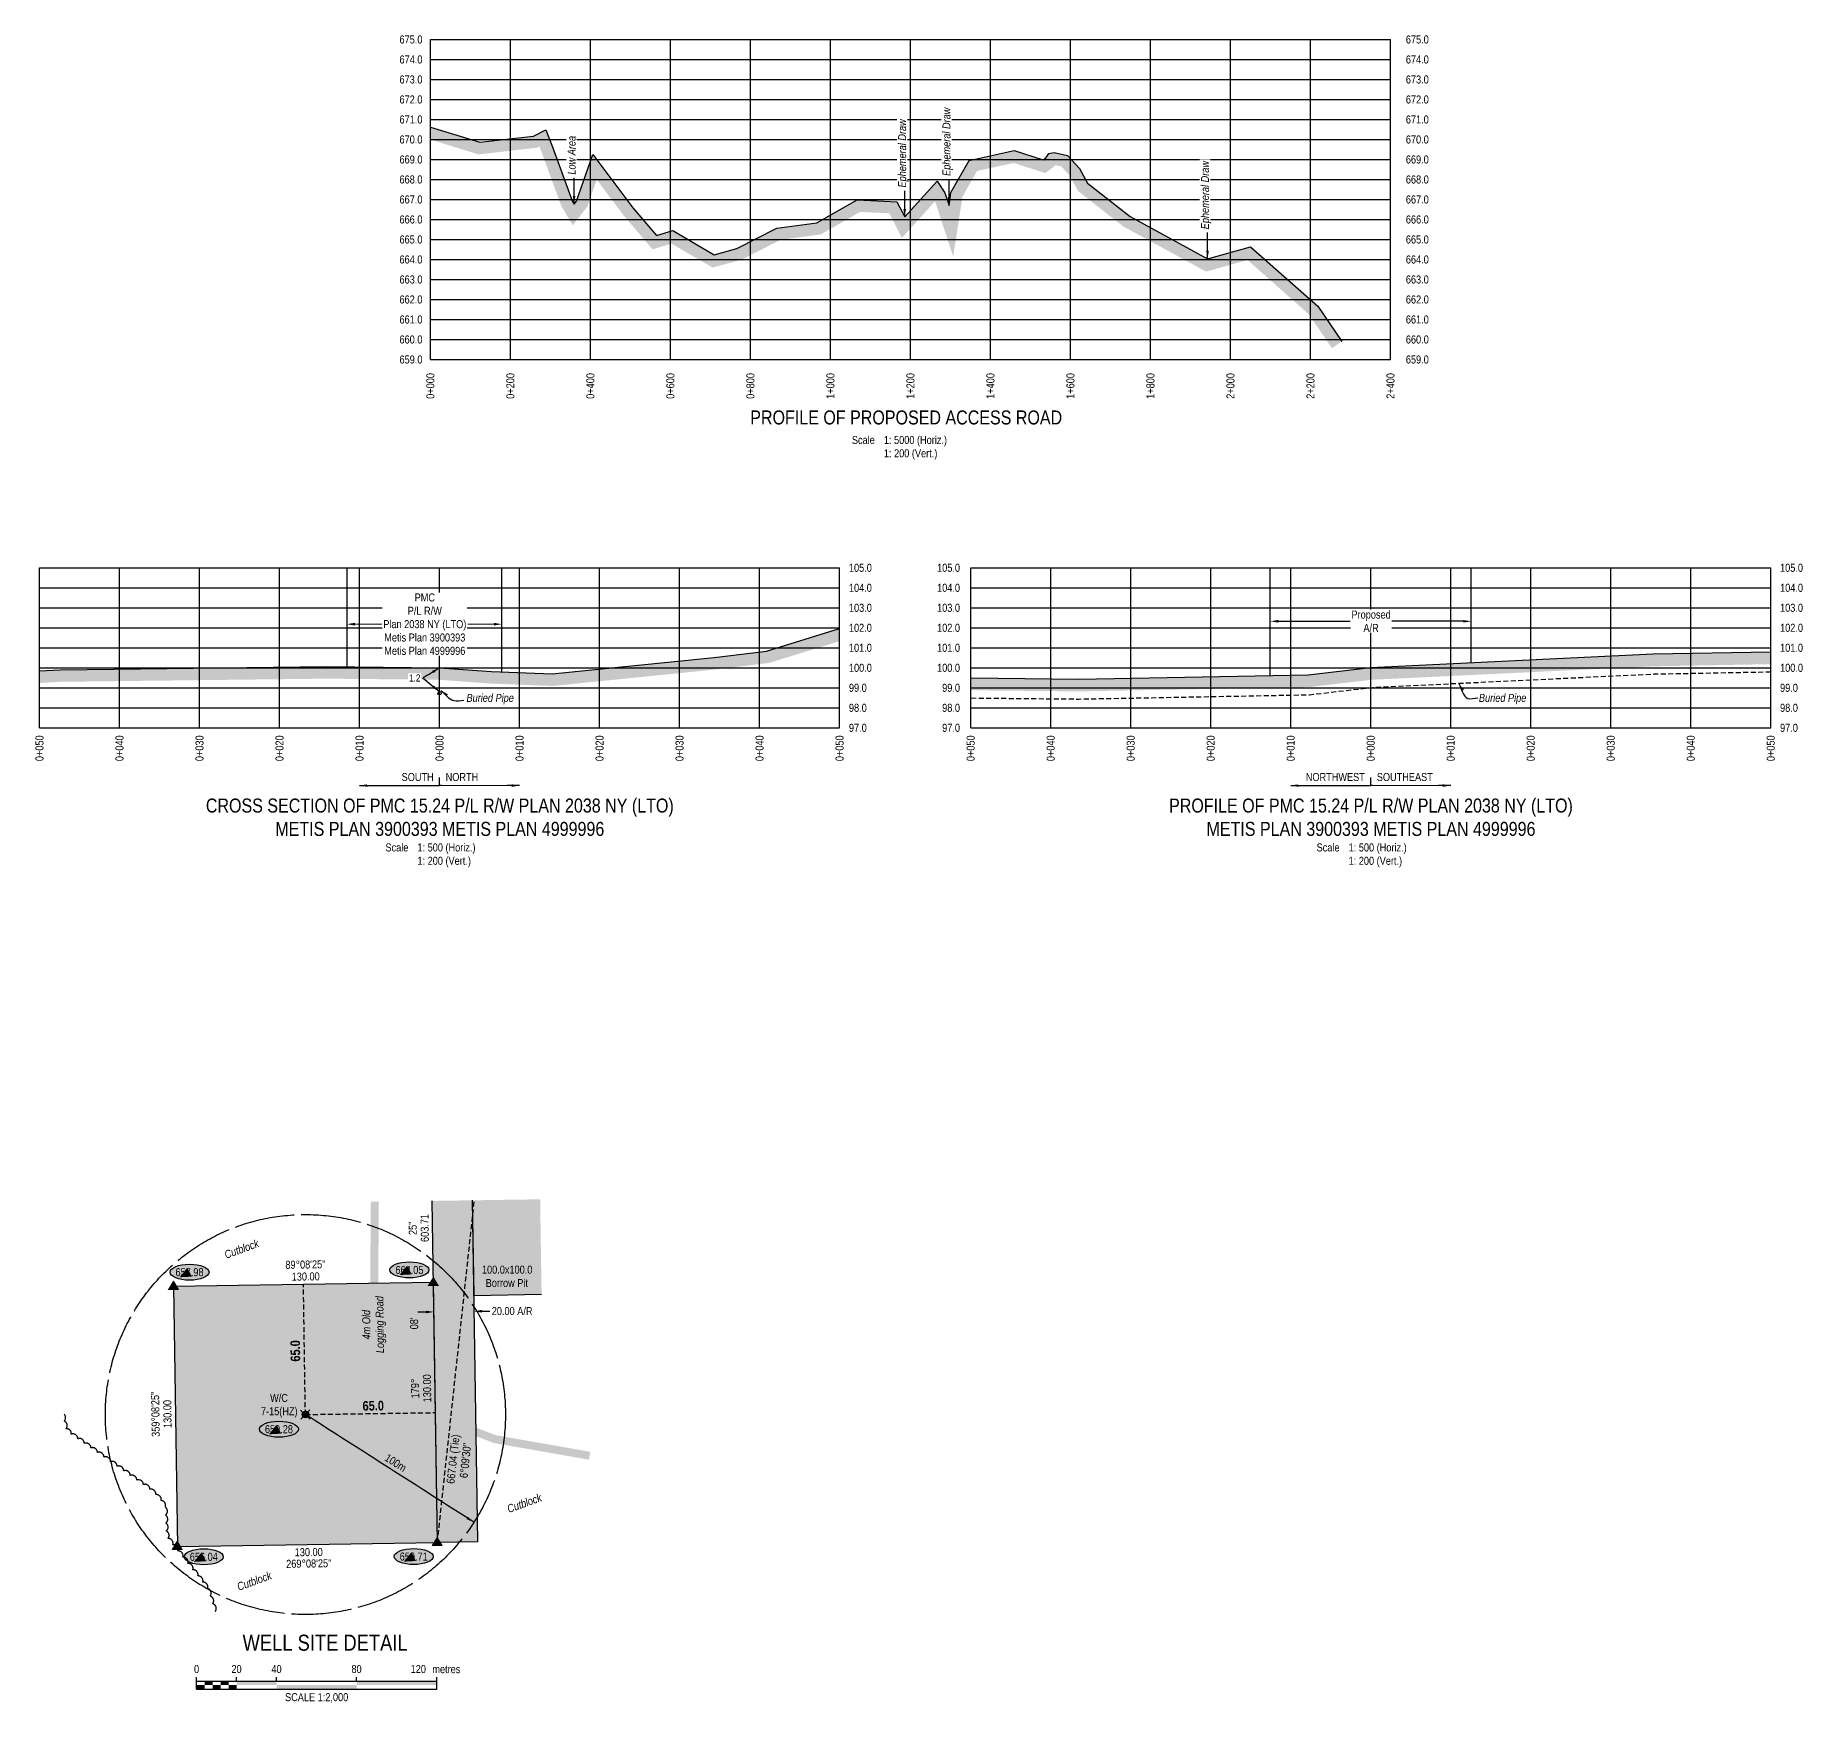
# Model space of a CAD drawing. Extents: x 577208 to 581485, y 6188773 to 6192305.
# Drawn here: x 579277 to 581485, y 6189677 to 6191760 of the extents above; entities that cross this region are included whole.
import ezdxf
from ezdxf.enums import TextEntityAlignment as Align

# ---------------------------------------------------------------- set-up
doc = ezdxf.new("R2010")
doc.units = 0
doc.header["$LTSCALE"] = 5
doc.header["$PDSIZE"] = 5
for name, pattern in [('0', [1, 1, 0]), ('foc-BUFFER', [16.75, 15, -1.75]), ('foc-TIELINE', [1.875, 1.25, -0.625]), ('foc-TOPO', [1, 0.2, -0.8]), ('UG_PIPE', [1.875, 1.25, -0.625])]:
    doc.linetypes.add(name, pattern=pattern)
doc.layers.get('Defpoints').update_dxf_attribs({"color": 9})
for name, color, linetype in [('AS-PIPE-AG', 44, 'Continuous'), ('AS-PIPE-UG', 44, 'UG_PIPE'), ('AS-PIPE-UG-T', 44, 'Continuous'), ('AS-ROADS', 254, 'Continuous'), ('AUX-BUFFER', 7, 'foc-BUFFER'), ('CG-NOTES', 7, 'Continuous'), ('DETAIL-T', 7, 'Continuous'), ('F-RW', 190, 'Continuous'), ('L-BD', 7, 'Continuous'), ('L-BD1', 253, 'Continuous'), ('L-DETAIL-T', 3, 'Continuous'), ('L-MON', 1, 'Continuous'), ('L-TIE', 7, 'foc-TIELINE'), ('P-CROSSINGS-GRID', 8, 'Continuous'), ('P-CROSSINGS-GROUND', 48, 'foc-TOPO'), ('P-CROSSINGS-LINE', 3, 'Continuous'), ('P-ELEVATION', 7, 'Continuous'), ('P-PROPOSED', 10, 'Continuous'), ('P-PROPOSED-H', 21, 'Continuous'), ('P-TEMP-H', 41, 'Continuous'), ('P-TEMP_BORROW PIT', 46, 'Continuous'), ('P-TXT', 4, 'Continuous'), ('S-T7', 7, 'Continuous'), ('T-BUSH', 110, '0'), ('T-TIE', 201, 'foc-TIELINE'), ('T-WATER-T', 170, 'Continuous')]:
    doc.layers.add(name, color=color, linetype=linetype)
doc.layers.add('F-RW-T', color=190, linetype='Continuous', lineweight=9)
doc.layers.add('T-TEXT', color=48, linetype='Continuous', lineweight=18)
doc.styles.add('140', font='ARIALN.TTF', dxfattribs={"height": 15})
doc.styles.add('80', font='ARIALN.TTF', dxfattribs={"height": 10})
doc.styles.add('80CG', font='ARIALN.TTF', dxfattribs={"height": 10})
doc.styles.add('80L', font='ARIALN.TTF', dxfattribs={"height": 10})
doc.styles.add('BOLD', font='ARIALNB.TTF')
doc.dimstyles.new('CG2011', dxfattribs={"dimscale": 5, "dimtxt": 9, "dimasz": 2, "dimexe": 0.2, "dimexo": 0.0625, "dimgap": 0.5, "dimtad": 0, "dimtih": 1, "dimtoh": 1, "dimzin": 0, "dimdsep": 46, "dimtxsty": '80CG', "dimcen": 0.1, "dimse1": 1, "dimse2": 1, "dimclrd": 256, "dimclrt": 256, "dimaunit": 1, "dimadec": 4, "dimazin": 0, "dimtfac": 0.06, "dimtofl": 0, "dimtmove": 0, "dimatfit": 1, "dimfxl": 0.2, "dimtolj": 1, "dimtzin": 0, "dimlwd": -1, "dimarcsym": 0})
doc.dimstyles.new('Compass 5 000', dxfattribs={"dimscale": 5, "dimtxt": 9, "dimasz": 2, "dimexe": 0.2, "dimexo": 0.0625, "dimgap": 0.5, "dimtad": 0, "dimtih": 1, "dimtoh": 1, "dimzin": 0, "dimdsep": 46, "dimtxsty": '80CG', "dimcen": 0.1, "dimse1": 1, "dimse2": 1, "dimclrd": 256, "dimclrt": 256, "dimaunit": 1, "dimadec": 4, "dimazin": 0, "dimtfac": 0.06, "dimtofl": 0, "dimtmove": 0, "dimatfit": 1, "dimfxl": 0.2, "dimtolj": 1, "dimtzin": 0, "dimlwd": -1, "dimarcsym": 0})
pattern_1 = [(45, (-1897.01, 2556.724), (2e-15, 22.441068697), [15.86823185, -15.86823185]), (45, (-1901.217, 2560.932), (2e-15, 22.441068697), [15.86823185, -15.86823185]), (45, (-1905.425, 2565.14), (2e-15, 22.441068697), [15.86823185, -15.86823185]), (135, (-1905.425, 2567.945), (-22.441068697, 2e-15), [15.86823185, -15.86823185]), (135, (-1901.217, 2572.153), (-22.441068697, 2e-15), [15.86823185, -15.86823185]), (135, (-1897.01, 2576.36), (-22.441068697, 2e-15), [15.86823185, -15.86823185])]

# ---------------------------------------------------------------- blocks, each defined once
blk = doc.blocks.new('TRIA')
blk.add_hatch(color=255).paths.add_polyline_path([(-0.04, 1.52), (-1.47, -0.87), (1.39, -0.87)])
blk = doc.blocks.new('TRIAA')
blk.add_blockref('TRIA', (0, 0))
blk = doc.blocks.new('TRIB')
at = {"color": 1}
blk.add_lwpolyline([(-1.12, -0.67), (-0.04, 1.13), (1.04, -0.67)], close=True, dxfattribs=at)
blk = doc.blocks.new('TRIBB')
blk.add_blockref('TRIB', (0, 0))
blk = doc.blocks.new('TRICC')
for name in ['TRIAA', 'TRIBB']:
    blk.add_blockref(name, (0, 0))
blk = doc.blocks.new('plspike')
blk.add_blockref('TRICC', (0, 0))
blk = doc.blocks.new('WC')
at = {"layer": 'L-MON'}
h = blk.add_hatch(color=255, dxfattribs=at)
h.dxf.hatch_style = 1
edge = h.paths.add_edge_path()
edge.add_arc((0, 0), 0.9, 0, 360)
at = {"layer": 'L-MON', "color": 240, "flags": 128}
for points in [[(-0.62, 0.5), (-1.23, 1.12)], [(0.52, 0.61), (1.13, 1.21)], [(-1.18, -1.18), (-0.56, -0.57)], [(1.16, -1.18), (0.56, -0.57)]]:
    blk.add_lwpolyline(points, dxfattribs=at)
at = {"layer": 'L-MON', "color": 240}
for radius in [0.8, 0.373]:
    blk.add_circle((0, 0), radius, dxfattribs=at)
blk = doc.blocks.new('*D429')
at = {"layer": 'Defpoints', "color": 0, "transparency": 16777216}
for p in [(579824.8, 6190166), (579775.6, 6190115.1), (579825.5, 6190115.9)]:
    blk.add_point(p, dxfattribs=at)
at = {"layer": 'P-TXT', "transparency": 16777216}
for p, q in [((579764.8, 6190165.1), (579754.8, 6190165)), ((579834.8, 6190166.2), (579844.8, 6190166.3))]:
    blk.add_line(p, q, dxfattribs=at)
for points in [[(579764.8, 6190166.8), (579764.8, 6190163.5), (579774.8, 6190165.3)], [(579834.8, 6190167.9), (579834.8, 6190164.5), (579824.8, 6190166)]]:
    blk.add_solid(points, dxfattribs=at)
at = {"layer": 'P-TXT', "transparency": 16777216, "insert": (579872.5, 6190166.3), "char_height": 10, "attachment_point": 5, "style": '80CG'}
blk.add_mtext('\\A1;20.00 A/R', dxfattribs=at)
blk = doc.blocks.new('we')
at = {"layer": 'P-ELEVATION'}
h = blk.add_hatch(color=111, dxfattribs=at)
h.dxf.hatch_style = 1
edge = h.paths.add_edge_path()
edge.add_ellipse((0, 0), major_axis=(-24.4, 0), ratio=0.410256, start_angle=0, end_angle=360)
at = {"layer": 'P-ELEVATION', "color": 7, "flags": 128}
blk.add_lwpolyline([(0, 0, 12.5, 0, 0), (-12.4, -6.4, 0, 0, 0)], format="xyseb", dxfattribs=at)
at = {"layer": 'P-ELEVATION', "color": 7}
blk.add_ellipse((0, 0), major_axis=(-24.4, 0), ratio=0.410256, dxfattribs=at)
at = {"layer": 'P-ELEVATION', "style": '80'}
blk.add_attdef('ELEVATION', text='', height=10, dxfattribs=at).set_placement((0, 0), align=Align.MIDDLE_CENTER)
blk = doc.blocks.new('*U524')
at = {"color": 0}
for p, q in [((-150, 0), (-150, 15)), ((-150, 10), (150.2, 10)), ((-150, 0), (150.2, 0)), ((-100, 10), (-100, 15)), ((-50, 10), (-50, 15)), ((50, 10), (50, 15)), ((150.2, 0), (150.2, 15))]:
    blk.add_line(p, q, dxfattribs=at)
for points in [[(-150, 5), (-140, 5), (-150, 0), (-140, 0)], [(-140, 10), (-130, 10), (-140, 5), (-130, 5)], [(-130, 5), (-120, 5), (-130, 0), (-120, 0)], [(-120, 10), (-110, 10), (-120, 5), (-110, 5)], [(-110, 5), (-100, 5), (-110, 0), (-100, 0)], [(-100, 10), (-50, 10), (-100, 5), (-50, 5)], [(-50, 5), (50, 5), (-50, 0), (50, 0)], [(50, 10), (150.2, 10), (50, 5), (150.2, 5)]]:
    blk.add_solid(points, dxfattribs=at)
at = {"color": 0, "style": '80'}
blk.add_text('metres', height=10, dxfattribs=at).set_placement((162.2, 20), align=Align.CENTER)
at = {"color": 0, "char_height": 10, "style": '80'}
for s, insert, attachment_point in [('0', (-150, 30.2), 2), ('20', (-100, 30.2), 2), ('40', (-50, 30.2), 2), ('80', (50, 30.2), 2), ('120', (136.7, 30.2), 3), ('SCALE 1:2,000', (0.1, -5), 2)]:
    blk.add_mtext(s, dxfattribs=dict(at, insert=insert, attachment_point=attachment_point))
blk = doc.blocks.new('*D447')
at = {"layer": 'Defpoints', "color": 0, "transparency": 16777216}
for p in [(579666.2, 6191032.4), (579859.7, 6191032.4), (579859.7, 6191024.5)]:
    blk.add_point(p, dxfattribs=at)
at = {"layer": 'F-RW-T', "transparency": 16777216}
for p, q in [((579676.2, 6191024.5), (579709.8, 6191024.5)), ((579849.7, 6191024.5), (579817, 6191024.5))]:
    blk.add_line(p, q, dxfattribs=at)
for points in [[(579676.2, 6191026.2), (579676.2, 6191022.8), (579666.2, 6191024.5)], [(579849.7, 6191026.2), (579849.7, 6191022.8), (579859.7, 6191024.5)]]:
    blk.add_solid(points, dxfattribs=at)
at = {"layer": 'F-RW-T', "transparency": 16777216, "insert": (579763.4, 6191024.5), "char_height": 10, "attachment_point": 5, "style": '80CG', "bg_fill": 3, "box_fill_scale": 1.1, "bg_fill_color": 256, "bg_fill_true_color": 13158600, "bg_fill_transparency": 0}
blk.add_mtext('\\A1;PMC\\PP/L R/W\\PPlan 2038 NY (LTO)\\PMetis Plan 3900393\\PMetis Plan 4999996', dxfattribs=at)
blk = doc.blocks.new('*D448')
at = {"transparency": 16777216}
for p, q in [((580829.7, 6191028.1), (580919.4, 6191028.1)), ((581060.7, 6191028.1), (580971.7, 6191028.1))]:
    blk.add_line(p, q, dxfattribs=at)
for points in [[(580829.7, 6191029.8), (580829.7, 6191026.5), (580819.7, 6191028.1)], [(581060.7, 6191029.8), (581060.7, 6191026.5), (581070.7, 6191028.1)]]:
    blk.add_solid(points, dxfattribs=at)
at = {"layer": 'Defpoints', "color": 0, "transparency": 16777216}
for p in [(580819.7, 6191034.2), (581070.7, 6191034.2), (581070.7, 6191028.1)]:
    blk.add_point(p, dxfattribs=at)
at = {"transparency": 16777216, "insert": (580945.6, 6191028.1), "char_height": 10, "attachment_point": 5, "style": '80CG', "bg_fill": 3, "box_fill_scale": 1.1, "bg_fill_color": 256, "bg_fill_true_color": 13158600, "bg_fill_transparency": 0}
blk.add_mtext('\\A1;Proposed\\PA/R', dxfattribs=at)

msp = doc.modelspace()

# ---------------------------------------------------------------- hatches: boundary and pattern name
at = {"layer": 'P-CROSSINGS-GROUND'}
h = msp.add_hatch(dxfattribs=at)
h.set_pattern_fill('EARTH', color=256, scale=2.498934, angle=45)
h.set_pattern_definition([(45, (-1897.01, 2556.724), (2e-15, 22.441068697), [15.86823185, -15.86823185]), (45, (-1901.217, 2560.932), (2e-15, 22.441068697), [15.86823185, -15.86823185]), (45, (-1905.425, 2565.14), (2e-15, 22.441068697), [15.86823185, -15.86823185]), (135, (-1905.425, 2567.945), (-22.441068697, 2e-15), [15.86823185, -15.86823185]), (135, (-1901.217, 2572.153), (-22.441068697, 2e-15), [15.86823185, -15.86823185]), (135, (-1897.01, 2576.36), (-22.441068697, 2e-15), [15.86823185, -15.86823185])])
h.paths.add_polyline_path([(580909.07, 6191377.784), (580896.679, 6191369.341), (580867.787, 6191411.746), (580791.259, 6191479.497), (580739.447, 6191465.03), (580636.203, 6191521.336), (580579.69, 6191565.515), (580569.079, 6191585.051), (580558.58, 6191596.391), (580551.181, 6191598.138), (580550.616, 6191597.31), (580538.74, 6191588.088), (580498.968, 6191600.683), (580453.341, 6191590.757), (580435.177, 6191558.743), (580423.523, 6191483.897), (580400.85, 6191552.84), (580359.397, 6191507.023), (580343.792, 6191537.827), (580307.041, 6191539.596), (580258.166, 6191511.526), (580207.804, 6191504.621), (580158.777, 6191479.766), (580122.984, 6191470.048), (580071.522, 6191499.94), (580047.944, 6191492.778), (580011.691, 6191535.43), (579978.189, 6191579.827), (579966.234, 6191545.889), (579948.202, 6191522.956), (579933.916, 6191547.005), (579909.385, 6191614.267), (579906.604, 6191621.327), (579903.42, 6191619.736), (579830.533, 6191611.431), (579770.42, 6191629.968), (579770.42, 6191645.659), (579831.953, 6191626.684), (579899.089, 6191634.334), (579914.553, 6191642.059), (579923.406, 6191619.584), (579947.522, 6191553.459), (579949.928, 6191549.409), (579952.915, 6191553.209), (579973.329, 6191611.159), (580023.397, 6191544.809), (580052.998, 6191509.984), (580073.41, 6191516.184), (580125.099, 6191486.159), (580153.367, 6191493.834), (580203.271, 6191519.134), (580253.233, 6191525.984), (580303.379, 6191554.784), (580353.226, 6191552.384), (580362.914, 6191533.259), (580403.312, 6191577.909), (580413.207, 6191563.259), (580418.297, 6191547.784), (580420.784, 6191563.759), (580443.606, 6191603.984), (580499.685, 6191616.184), (580535.762, 6191604.759), (580539.561, 6191607.709), (580542.803, 6191612.459), (580549.846, 6191613.859), (580566.475, 6191609.934), (580581.358, 6191593.859), (580591.379, 6191575.409), (580644.465, 6191533.909), (580741.279, 6191481.109), (580795.088, 6191496.134), (580879.125, 6191421.734)])
h = msp.add_hatch(dxfattribs=at)
h.set_pattern_fill('EARTH', color=256, scale=2.498934, angle=45)
h.set_pattern_definition(pattern_1)
h.paths.add_polyline_path([(580281.652, 6191018.958), (580281.652, 6191003.27), (580193.541, 6190976.145), (580126.581, 6190967.914), (579923.162, 6190947.317), (579845.881, 6190950.318), (579781.242, 6190955.052), (579641.024, 6190956.446), (579308.916, 6190952.526), (579282.078, 6190951.077), (579282.078, 6190966.092), (579308.423, 6190967.515), (579641.01, 6190971.44), (579781.865, 6190970.04), (579846.72, 6190965.29), (579922.696, 6190962.34), (580124.911, 6190982.815), (580190.396, 6190990.865)])
h = msp.add_hatch(dxfattribs=at)
h.set_pattern_fill('EARTH', color=256, scale=2.498934, angle=45)
h.set_pattern_definition(pattern_1)
h.paths.add_polyline_path([(581444.963, 6190974.565), (581444.963, 6190989.561), (581298.073, 6190986.865), (580945.176, 6190970.04), (580866.815, 6190960.915), (580580.335, 6190955.565), (580445.39, 6190956.884), (580445.39, 6190941.89), (580580.402, 6190940.57), (580867.825, 6190945.938), (580946.402, 6190955.088), (581298.568, 6190971.878)])
at = {"layer": 'P-PROPOSED-H'}
h = msp.add_hatch(color=256, dxfattribs=at)
h.dxf.hatch_style = 1
h.paths.add_polyline_path([(579779.148, 6189877.085), (579774.274, 6190201.909), (579449.449, 6190197.035), (579454.323, 6189872.21)])
h.paths.add_polyline_path([(579822.716, 6190304.701), (579772.743, 6190303.951), (579779.148, 6189877.085), (579829.121, 6189877.834)])
at = {"layer": 'P-TEMP-H'}
h = msp.add_hatch(color=256, dxfattribs=at)
h.dxf.hatch_style = 1
h.paths.add_polyline_path([(579907.506, 6190305.974), (579822.716, 6190304.701), (579824.497, 6190185.993), (579909.287, 6190187.266)])

# ---------------------------------------------------------------- linework, layer by layer
for p, q in [((580819.652, 6190960.035), (580819.652, 6191094.987)), ((581070.701, 6190976.025), (581070.701, 6191094.987))]:
    msp.add_line(p, q)
at = {"layer": 'AS-PIPE-AG'}
msp.add_circle((579781.865, 6190938.054), 1.999, dxfattribs=at)
at = {"layer": 'AS-PIPE-UG', "flags": 128}
msp.add_lwpolyline([(581444.963, 6190964.567), (581298.898, 6190961.887), (580947.219, 6190945.12), (580868.498, 6190935.953), (580580.446, 6190930.574), (580445.39, 6190931.893)], dxfattribs=at)
at = {"layer": 'AS-ROADS', "const_width": 9.996, "flags": 128}
msp.add_lwpolyline([(579700.988, 6190302.875), (579700.051, 6190186.073), (579703.326, 6190109.493), (579721.038, 6190070.466), (579754.466, 6190043.048), (579851.108, 6190006.323), (579969.278, 6189985.588)], dxfattribs=at)
at = {"layer": 'AUX-BUFFER', "color": 251, "linetype": 'foc-BUFFER'}
msp.add_circle((579614.241, 6190037.043), 249.893, dxfattribs=at)
at = {"layer": 'CG-NOTES'}
for p, q in [((579781.865, 6190822.892), (579781.865, 6190832.887)), ((580945.176, 6190822.892), (580945.176, 6190832.887))]:
    msp.add_line(p, q, dxfattribs=at)
at = {"layer": 'F-RW'}
for p, q in [((579666.224, 6190971.19), (579666.224, 6191094.987)), ((579859.652, 6190964.788), (579859.652, 6191094.987))]:
    msp.add_line(p, q, dxfattribs=at)
at = {"layer": 'L-TIE', "flags": 128}
msp.add_lwpolyline([(579779.148, 6189877.085), (579825.296, 6190304.809)], dxfattribs=at)
at = {"layer": 'P-CROSSINGS-GRID', "color": 8}
for p, q in [((579770.42, 6191355.207), (579770.42, 6191755.037)), ((579770.42, 6191755.037), (580969.908, 6191755.037)), ((579870.377, 6191355.207), (579870.377, 6191755.037)), ((579970.335, 6191355.207), (579970.335, 6191755.037)), ((580070.292, 6191355.207), (580070.292, 6191755.037)), ((580170.249, 6191355.207), (580170.249, 6191755.037)), ((580270.207, 6191355.207), (580270.207, 6191755.037)), ((580370.164, 6191355.207), (580370.164, 6191755.037)), ((580470.121, 6191355.207), (580470.121, 6191755.037)), ((580570.079, 6191355.207), (580570.079, 6191755.037)), ((580670.036, 6191355.207), (580670.036, 6191755.037)), ((580769.993, 6191355.207), (580769.993, 6191755.037)), ((580869.951, 6191355.207), (580869.951, 6191755.037)), ((580969.908, 6191355.207), (580969.908, 6191755.037)), ((579770.42, 6191730.048), (580969.908, 6191730.048)), ((579770.42, 6191705.058), (580969.908, 6191705.058)), ((579770.42, 6191680.069), (580969.908, 6191680.069)), ((579770.42, 6191655.08), (580969.908, 6191655.08)), ((579770.42, 6191630.09), (580969.908, 6191630.09)), ((579770.42, 6191605.101), (580969.908, 6191605.101)), ((579770.42, 6191580.111), (580969.908, 6191580.111)), ((579770.42, 6191555.122), (580969.908, 6191555.122)), ((579770.42, 6191530.133), (580969.908, 6191530.133)), ((579770.42, 6191505.143), (580969.908, 6191505.143)), ((579770.42, 6191480.154), (580969.908, 6191480.154)), ((579770.42, 6191455.165), (580969.908, 6191455.165)), ((579770.42, 6191430.175), (580969.908, 6191430.175)), ((579770.42, 6191405.186), (580969.908, 6191405.186)), ((579770.42, 6191380.197), (580969.908, 6191380.197)), ((579770.42, 6191355.207), (580969.908, 6191355.207)), ((579282.078, 6191094.987), (580281.652, 6191094.987)), ((579282.078, 6190895.072), (579282.078, 6191094.987)), ((579382.035, 6190895.072), (579382.035, 6191094.987)), ((579481.993, 6190895.072), (579481.993, 6191094.987)), ((579581.95, 6190895.072), (579581.95, 6191094.987)), ((579681.907, 6190895.072), (579681.907, 6191094.987)), ((579781.865, 6190895.072), (579781.865, 6191094.987)), ((579881.822, 6190895.072), (579881.822, 6191094.987)), ((579981.779, 6190895.072), (579981.779, 6191094.987)), ((580081.737, 6190895.072), (580081.737, 6191094.987)), ((580181.694, 6190895.072), (580181.694, 6191094.987)), ((580281.652, 6190895.072), (580281.652, 6191094.987)), ((580445.39, 6191094.987), (581444.963, 6191094.987)), ((580445.39, 6190895.072), (580445.39, 6191094.987)), ((580545.347, 6190895.072), (580545.347, 6191094.987)), ((580645.304, 6190895.072), (580645.304, 6191094.987)), ((580745.262, 6190895.072), (580745.262, 6191094.987)), ((580845.219, 6190895.072), (580845.219, 6191094.987)), ((580945.176, 6190895.072), (580945.176, 6191094.987)), ((581045.134, 6190895.072), (581045.134, 6191094.987)), ((581145.091, 6190895.072), (581145.091, 6191094.987)), ((581245.049, 6190895.072), (581245.049, 6191094.987)), ((581345.006, 6190895.072), (581345.006, 6191094.987)), ((581444.963, 6190895.072), (581444.963, 6191094.987)), ((579282.078, 6191069.998), (580281.652, 6191069.998)), ((580445.39, 6191069.998), (581444.963, 6191069.998)), ((579282.078, 6191045.008), (580281.652, 6191045.008)), ((580445.39, 6191045.008), (581444.963, 6191045.008)), ((579282.078, 6191020.019), (580281.652, 6191020.019)), ((580445.39, 6191020.019), (581444.963, 6191020.019)), ((579282.078, 6190995.03), (580281.652, 6190995.03)), ((580445.39, 6190995.03), (581444.963, 6190995.03)), ((579282.078, 6190970.04), (580281.652, 6190970.04)), ((580445.39, 6190970.04), (581444.963, 6190970.04)), ((579282.078, 6190945.051), (580281.652, 6190945.051)), ((580445.39, 6190945.051), (581444.963, 6190945.051)), ((579282.078, 6190920.062), (580281.652, 6190920.062)), ((580445.39, 6190920.062), (581444.963, 6190920.062)), ((579282.078, 6190895.072), (580281.652, 6190895.072)), ((580445.39, 6190895.072), (581444.963, 6190895.072))]:
    msp.add_line(p, q, dxfattribs=at)
at = {"layer": 'P-CROSSINGS-LINE'}
msp.add_lwpolyline([(579770.42, 6191645.659), (579831.953, 6191626.684), (579899.089, 6191634.334), (579914.553, 6191642.059), (579923.406, 6191619.584), (579947.522, 6191553.459), (579949.928, 6191549.409), (579952.915, 6191553.209), (579973.329, 6191611.159), (580023.397, 6191544.809), (580052.998, 6191509.984), (580073.41, 6191516.184), (580125.099, 6191486.159), (580153.367, 6191493.834), (580203.271, 6191519.134), (580253.233, 6191525.984), (580303.379, 6191554.784), (580353.226, 6191552.384), (580362.914, 6191533.259), (580403.312, 6191577.909), (580413.207, 6191563.259), (580418.297, 6191547.784), (580420.784, 6191563.759), (580443.606, 6191603.984), (580499.685, 6191616.184), (580535.762, 6191604.759), (580539.561, 6191607.709), (580542.803, 6191612.459), (580549.846, 6191613.859), (580566.475, 6191609.934), (580581.358, 6191593.859), (580591.379, 6191575.409), (580644.465, 6191533.909), (580741.279, 6191481.109), (580795.088, 6191496.134), (580879.125, 6191421.734), (580909.07, 6191377.784)], dxfattribs=at)
at = {"layer": 'P-CROSSINGS-LINE', "flags": 128}
for points in [[(579282.078, 6190966.092), (579308.423, 6190967.515), (579641.01, 6190971.44), (579781.865, 6190970.04), (579846.72, 6190965.29), (579922.696, 6190962.34), (580124.911, 6190982.815), (580190.396, 6190990.865), (580281.652, 6191018.958)], [(581444.963, 6190989.561), (581298.073, 6190986.865), (580945.176, 6190970.04), (580866.815, 6190960.915), (580580.335, 6190955.565), (580445.39, 6190956.884)]]:
    msp.add_lwpolyline(points, dxfattribs=at)
at = {"layer": 'P-PROPOSED', "flags": 128}
msp.add_lwpolyline([(579822.716, 6190304.701), (579829.121, 6189877.834), (579779.148, 6189877.085), (579772.743, 6190303.951)], dxfattribs=at)
msp.add_lwpolyline([(579779.148, 6189877.085), (579774.274, 6190201.909), (579449.449, 6190197.035), (579454.323, 6189872.21)], close=True, dxfattribs=at)
at = {"layer": 'P-TEMP_BORROW PIT', "flags": 128}
msp.add_lwpolyline([(579822.716, 6190304.701), (579824.497, 6190185.993), (579909.287, 6190187.266)], dxfattribs=at)
at = {"layer": 'T-BUSH', "flags": 128}
msp.add_lwpolyline([(579501.654, 6189791.231, 0.52056705), (579498.49, 6189800.713, 0.52056705), (579495.326, 6189810.195, 0.52056705), (579492.162, 6189819.677, 0.52056705), (579486.1, 6189827.584, 0.52056705), (579479.866, 6189835.397, 0.52056705), (579473.631, 6189843.21, 0.52056705), (579467.397, 6189851.024, 0.52056705), (579461.162, 6189858.837, 0.52056705), (579454.928, 6189866.65, 0.52056705), (579448.694, 6189874.463, 0.52056705), (579442.459, 6189882.277, 0.52056705), (579440.302, 6189891.612, 0.52056705), (579439.89, 6189901.599, 0.52056705), (579439.478, 6189911.587, 0.52056705), (579439.066, 6189921.574, 0.52056705), (579433.997, 6189929.642, 0.52056705), (579427.254, 6189937.021, 0.52056705), (579419.986, 6189943.802, 0.52056705), (579411.794, 6189949.529, 0.52056705), (579403.602, 6189955.256, 0.52056705), (579395.409, 6189960.983, 0.52056705), (579387.217, 6189966.71, 0.52056705), (579379.024, 6189972.437, 0.52056705), (579370.832, 6189978.164, 0.52056705), (579362.639, 6189983.891, 0.52056705), (579354.447, 6189989.618, 0.52056705), (579346.255, 6189995.345, 0.52056705), (579338.062, 6190001.072, 0.52056705), (579329.87, 6190006.799, 0.52056705), (579321.677, 6190012.526, 0.52056705), (579314.982, 6190019.244, 0.52056705), (579312.92, 6190029.024, 0.39897789), (579312.86, 6190037.424, 0.39897789)], format="xyb", dxfattribs=at)
at = {"layer": 'T-TIE'}
for q in [(579611.803, 6190199.471), (579776.711, 6190039.481)]:
    msp.add_line((579614.241, 6190037.043), q, dxfattribs=at)

# ---------------------------------------------------------------- block references
at = {"layer": 'DETAIL-T', "xscale": 0.99957366, "yscale": 0.99957366, "zscale": 0.99957366}
msp.add_blockref('*U524', (579628.188, 6189693.955), dxfattribs=at)
at = {"layer": 'L-MON', "xscale": 0.99957366, "yscale": 0.99957366, "zscale": 0.99957366}
for p, values in [((579469.463, 6190214.916), {'ELEVATION': '657.98'}), ((579744.17, 6190217.721), {'ELEVATION': '664.05'}), ((579581.131, 6190018.745), {'ELEVATION': '659.28'}), ((579487.309, 6189859.358), {'ELEVATION': '656.04'}), ((579749.563, 6189859.654), {'ELEVATION': '659.71'})]:
    msp.add_blockref('we', p, dxfattribs=at).add_auto_attribs(values)
at = {"layer": 'L-MON', "xscale": 4.997868300000009, "yscale": 4.997868300000009, "zscale": 4.997868300000009}
for name, p in [('plspike', (579449.458, 6190197.046)), ('plspike', (579774.251, 6190201.911)), ('WC', (579614.241, 6190037.043)), ('plspike', (579454.331, 6189872.193)), ('plspike', (579779.158, 6189877.056))]:
    msp.add_blockref(name, p, dxfattribs=at)

# ---------------------------------------------------------------- texts
at = {"style": '80'}
for s, p in [('0+000', (579770.333, 6191338.225)), ('0+200', (579870.29, 6191338.225)), ('0+400', (579970.248, 6191338.225)), ('0+600', (580070.205, 6191338.225)), ('0+800', (580170.162, 6191338.225)), ('1+000', (580270.12, 6191338.225)), ('1+200', (580370.077, 6191338.225)), ('1+400', (580470.034, 6191338.225)), ('1+600', (580569.992, 6191338.225)), ('1+800', (580669.949, 6191338.225)), ('2+000', (580769.906, 6191338.225)), ('2+200', (580869.864, 6191338.225)), ('2+400', (580969.821, 6191338.225)), ('0+050', (579281.991, 6190885.57)), ('0+040', (579381.948, 6190885.57)), ('0+030', (579481.906, 6190885.57)), ('0+020', (579581.863, 6190885.57)), ('0+010', (579681.82, 6190885.57)), ('0+000', (579781.778, 6190885.57)), ('0+010', (579881.735, 6190885.57)), ('0+020', (579981.692, 6190885.57)), ('0+030', (580081.65, 6190885.57)), ('0+040', (580181.607, 6190885.57)), ('0+050', (580281.564, 6190885.57)), ('0+050', (580445.303, 6190885.57)), ('0+040', (580545.26, 6190885.57)), ('0+030', (580645.217, 6190885.57)), ('0+020', (580745.175, 6190885.57)), ('0+010', (580845.132, 6190885.57)), ('0+000', (580945.089, 6190885.57)), ('0+010', (581045.047, 6190885.57)), ('0+020', (581145.004, 6190885.57)), ('0+030', (581244.962, 6190885.57)), ('0+040', (581344.919, 6190885.57)), ('0+050', (581444.876, 6190885.57))]:
    msp.add_text(s, height=9.9957, rotation=90, dxfattribs=at).set_placement(p, align=Align.MIDDLE_RIGHT)
at = {"layer": 'AS-PIPE-UG-T', "char_height": 9.99574, "attachment_point": 1, "style": '80L'}
for insert in [(579815.511, 6190937.43), (581080.328, 6190937.43)]:
    msp.add_mtext_dynamic_manual_height_columns('{\\fArial Narrow|b0|i1|c0|p34;Buried Pipe}', width=59.03588, gutter_width=50, heights=[0], dxfattribs=dict(at, insert=insert))
at = {"layer": 'AUX-BUFFER', "style": '80CG'}
msp.add_text('100m', height=9.9957, rotation=327.411627, dxfattribs=at).set_placement((579727.059, 6189976.788), align=Align.MIDDLE_CENTER)
at = {"layer": 'DETAIL-T', "char_height": 9.99574, "attachment_point": 1, "style": '80L'}
for s, insert in [('Scale^I1: 5000 (Horiz.)\\P^I1: 200 (Vert.)', (580296.925, 6191259.669)), ('Scale^I1: 500 (Horiz.)\\P^I1: 200 (Vert.)', (579714.238, 6190750.581)), ('Scale^I1: 500 (Horiz.)\\P^I1: 200 (Vert.)', (580877.55, 6190750.581))]:
    msp.add_mtext_dynamic_manual_height_columns(s, width=217.1051, gutter_width=45, heights=[0], dxfattribs=dict(at, insert=insert))
at = {"layer": 'DETAIL-T', "color": 3, "insert": (579638.843, 6189751.878), "char_height": 19.99147, "width": 223.76258, "attachment_point": 5, "style": '80CG'}
msp.add_mtext('WELL SITE DETAIL', dxfattribs=at)
at = {"layer": 'L-BD', "color": 3, "style": 'BOLD'}
for rotation, p in [(90.859722, (579607.785, 6190103.274)), (0.8597, (579685.695, 6190041.88))]:
    msp.add_text('65.0', height=11.9949, rotation=rotation, dxfattribs=at).set_placement(p)
at = {"layer": 'L-BD', "style": '80L'}
for s, height, p in [('667.04 (Tie)', 9.99574, (579799.934, 6189981.214)), ("6°09'30''", 9.9957, (579814.096, 6189979.686))]:
    msp.add_text(s, height=height, rotation=83.8421, dxfattribs=at).set_placement(p, align=Align.MIDDLE)
at = {"layer": 'L-BD1', "style": '80L'}
for s, height, rotation, p in [("25''", 9.9957, 90.8597, (579748.261, 6190269.932)), ('603.71', 9.9957, 90.8597, (579763.253, 6190270.157)), ("89°08'25''", 9.9957, 0.8597, (579614.385, 6190224.502)), ('130.00', 9.9957, 0.8597, (579614.609, 6190209.51)), ("08'", 9.9957, 90.8597, (579750.046, 6190150.995)), ('179°', 9.9957, 90.8597, (579751.267, 6190069.621)), ('130.00', 9.9957, 90.8597, (579766.259, 6190069.846)), ("359°08'25''", 9.99574, 90.8597, (579426.85, 6190037.525)), ('130.00', 9.9957, 90.8597, (579441.842, 6190037.75)), ('130.00', 9.9957, 0.8597, (579618.367, 6189865.175)), ("269°08'25''", 9.99574, 0.8597, (579618.581, 6189850.933))]:
    msp.add_text(s, height=height, rotation=rotation, dxfattribs=at).set_placement(p, align=Align.MIDDLE)
at = {"layer": 'L-DETAIL-T', "char_height": 17.49254, "attachment_point": 2, "rotation": 0, "style": '140'}
for s, insert, width in [('PROFILE OF PROPOSED ACCESS ROAD', (580364.832, 6191291.529), 388.78135), ('CROSS SECTION OF {\\A1;PMC 15.24 P/L R/W PLAN 2038 NY (LTO) \\PMETIS PLAN 3900393 METIS PLAN 4999996}', (579782.145, 6190806.669), 694.54259), ('PROFILE OF {\\A1;PMC 15.24 P/L R/W PLAN 2038 NY (LTO) \\PMETIS PLAN 3900393 METIS PLAN 4999996}', (580945.457, 6190806.669), 694.54259)]:
    msp.add_mtext(s, dxfattribs=dict(at, insert=insert, width=width))
at = {"layer": 'P-TEMP_BORROW PIT', "insert": (579834.12, 6190223.109), "char_height": 9.99574, "attachment_point": 1, "style": '80L'}
msp.add_mtext_dynamic_manual_height_columns('\\pi0.67698;100.0x100.0\\P\\pi5.3544;Borrow Pit', width=62.60341, gutter_width=50, heights=[0], dxfattribs=at)
at = {"layer": 'P-TXT', "insert": (579550.661, 6190062.86), "char_height": 9.99574, "attachment_point": 1, "style": '80L'}
msp.add_mtext_dynamic_manual_height_columns('\\pi19.463;W/C\\P\\pi7.9874;7-15(HZ)', width=60.55328, gutter_width=50, heights=[0], dxfattribs=at)
at = {"layer": 'S-T7', "style": '80'}
for s, p in [('675.0', (579760.424, 6191755.037)), ('675.0', (581017.692, 6191755.037)), ('674.0', (579760.424, 6191730.048)), ('674.0', (581017.692, 6191730.048)), ('673.0', (579760.424, 6191705.058)), ('673.0', (581017.692, 6191705.058)), ('672.0', (579760.424, 6191680.069)), ('672.0', (581017.692, 6191680.069)), ('671.0', (579760.424, 6191655.08)), ('671.0', (581017.692, 6191655.08)), ('670.0', (579760.424, 6191630.09)), ('670.0', (581017.692, 6191630.09)), ('669.0', (579760.424, 6191605.101)), ('669.0', (581017.692, 6191605.101)), ('668.0', (579760.424, 6191580.111)), ('668.0', (581017.692, 6191580.111)), ('667.0', (579760.424, 6191555.122)), ('667.0', (581017.692, 6191555.122)), ('666.0', (579760.424, 6191530.133)), ('666.0', (581017.692, 6191530.133)), ('665.0', (579760.424, 6191505.143)), ('665.0', (581017.692, 6191505.143)), ('664.0', (579760.424, 6191480.154)), ('664.0', (581017.692, 6191480.154)), ('663.0', (579760.424, 6191455.165)), ('663.0', (581017.692, 6191455.165)), ('662.0', (579760.424, 6191430.175)), ('662.0', (581017.692, 6191430.175)), ('661.0', (579760.424, 6191405.186)), ('661.0', (581017.692, 6191405.186)), ('660.0', (579760.424, 6191380.197)), ('660.0', (581017.692, 6191380.197)), ('659.0', (579760.424, 6191355.207)), ('659.0', (581017.692, 6191355.207)), ('105.0', (580432.045, 6191094.987)), ('104.0', (580432.045, 6191069.998)), ('103.0', (580432.045, 6191045.008)), ('102.0', (580432.045, 6191020.019)), ('101.0', (580432.045, 6190995.03)), ('100.0', (580432.045, 6190970.04)), ('99.0', (580432.045, 6190945.051)), ('98.0', (580432.045, 6190920.062)), ('97.0', (580432.045, 6190895.072))]:
    msp.add_text(s, height=9.9957, dxfattribs=at).set_placement(p, align=Align.MIDDLE_RIGHT)
for s, p in [('105.0', (580293.255, 6191094.987)), ('105.0', (581456.567, 6191094.987)), ('104.0', (580293.255, 6191069.998)), ('104.0', (581456.567, 6191069.998)), ('103.0', (580293.255, 6191045.008)), ('103.0', (581456.567, 6191045.008)), ('102.0', (580293.255, 6191020.019)), ('102.0', (581456.567, 6191020.019)), ('101.0', (580293.255, 6190995.03)), ('101.0', (581456.567, 6190995.03)), ('100.0', (580293.255, 6190970.04)), ('100.0', (581456.567, 6190970.04)), ('99.0', (580293.255, 6190945.051)), ('99.0', (581456.567, 6190945.051)), ('98.0', (580293.255, 6190920.062)), ('98.0', (581456.567, 6190920.062)), ('97.0', (580293.255, 6190895.072)), ('97.0', (581456.567, 6190895.072))]:
    msp.add_text(s, height=9.9957, dxfattribs=at).set_placement(p, align=Align.MIDDLE_LEFT)
at = {"layer": 'T-TEXT', "char_height": 9.99574, "attachment_point": 1, "style": '80L'}
for s, width, insert, rotation in [('{\\fArial Narrow|b0|i1|c0|p34;Cutblock}', 45.27735, (579511.897, 6190240.996), 20), ('\\pi20.256;{\\fArial Narrow|b0|i1|c0|p34;4m Old \\P\\pi2.9887;Logging Road}', 77.46125, (579685.728, 6190110.541), 90.629167), ('{\\fArial Narrow|b0|i1|c0|p34;Cutblock}', 45.27735, (579865.154, 6189923.43), 20), ('{\\fArial Narrow|b0|i1|c0|p34;Cutblock}', 45.27735, (579527.674, 6189826.118), 20)]:
    msp.add_mtext_dynamic_manual_height_columns(s, width=width, gutter_width=50, heights=[0], dxfattribs=dict(at, insert=insert, rotation=rotation))

# ---------------------------------------------------------------- dimensions: what is measured, and where the dimension line sits
at = {"layer": 'P-TXT'}
dim = msp.add_linear_dim(base=(579824.796, 6190166.035), p1=(579775.576, 6190115.12), p2=(579825.549, 6190115.87), angle=0.8597, text='20.00 A/R', dimstyle='Compass 5 000', dxfattribs=at)
dim.commit()
dim.dimension.update_dxf_attribs({"geometry": '*D429', "text_midpoint": (579872.53, 6190166.335), "dimtype": 161})

# ---------------------------------------------------------------- leaders
at = {"layer": 'AS-PIPE-UG-T', "path_type": 1}
for points in [[(579783.375, 6190941.742), (579799.662, 6190929.054), (579812.162, 6190929.599)], [(581055.044, 6190950.261), (581066.282, 6190931.857), (581078.781, 6190932.402)]]:
    msp.add_leader(points, dimstyle='Compass 5 000', override={"dimgap": 0.5, "dimtad": 0}, dxfattribs=at)
at = {"layer": 'AUX-BUFFER', "linetype": 'Continuous', "path_type": 1}
msp.add_leader([(579824.791, 6189902.451), (579614.241, 6190037.043)], dimstyle='CG2011', override={"dimasz": 2, "dimgap": 0.5, "dimtad": 0}, dxfattribs=at)
at = {"layer": 'CG-NOTES', "path_type": 1}
for points in [[(579681.907, 6190822.892), (579781.865, 6190822.892)], [(579881.822, 6190822.892), (579781.865, 6190822.892)], [(580845.219, 6190822.892), (580945.176, 6190822.892)], [(581045.134, 6190822.892), (580945.176, 6190822.892)]]:
    msp.add_leader(points, dimstyle='Compass 5 000', override={"dimgap": 0.5, "dimtad": 0}, dxfattribs=at)
at = {"layer": 'T-TEXT', "path_type": 1}
msp.add_leader([(579949.928, 6191549.409), (579949.928, 6191582.063)], dimstyle='Compass 5 000', override={"dimgap": 0.5, "dimtad": 0}, dxfattribs=at)
at = {"layer": 'T-WATER-T', "path_type": 1}
for points in [[(580418.297, 6191547.784), (580418.297, 6191580.438)], [(580362.914, 6191533.259), (580362.914, 6191565.913)], [(580741.279, 6191481.109), (580741.279, 6191513.763)]]:
    msp.add_leader(points, dimstyle='Compass 5 000', override={"dimgap": 0.5, "dimtad": 0}, dxfattribs=at)

# ---------------------------------------------------------------- next in the draw order: texts
at = {"color": 3, "char_height": 9.9957, "width": 78.39788, "attachment_point": 3, "style": '80', "bg_fill": 2}
for s, insert in [('SOUTH', (579774.5, 6190838.566)), ('NORTHWEST', (580937.812, 6190838.566))]:
    msp.add_mtext(s, dxfattribs=dict(at, insert=insert))
at = {"layer": 'T-TEXT', "insert": (579941.74, 6191586.222), "char_height": 9.99574, "attachment_point": 1, "rotation": 90, "style": '80L', "bg_fill": 3, "box_fill_scale": 1.15, "bg_fill_color": 256, "bg_fill_true_color": 256, "bg_fill_transparency": 0}
msp.add_mtext_dynamic_manual_height_columns('{\\fArial Narrow|b0|i1|c0|p34;Low Area}', width=48.2719, gutter_width=50, heights=[0], dxfattribs=at)
at = {"layer": 'T-WATER-T', "char_height": 9.99574, "attachment_point": 1, "rotation": 90, "style": '80L', "bg_fill": 3, "box_fill_scale": 1.15, "bg_fill_color": 256, "bg_fill_true_color": 256, "bg_fill_transparency": 0}
for insert in [(580410.109, 6191584.597), (580354.726, 6191570.072), (580733.092, 6191517.922)]:
    msp.add_mtext_dynamic_manual_height_columns('{\\fArial Narrow|b0|i1|c0|p34;Ephemeral Draw}', width=86.02769, gutter_width=50, heights=[0], dxfattribs=dict(at, insert=insert))

# ---------------------------------------------------------------- next in the draw order: dimensions: what is measured, and where the dimension line sits
dim = msp.add_linear_dim(base=(581070.701, 6191028.142), p1=(580819.652, 6191034.22), p2=(581070.701, 6191034.22), angle=0, text='Proposed\\PA/R', dimstyle='Compass 5 000', override={"dimtfill": 1})
dim.commit()
dim.dimension.update_dxf_attribs({"geometry": '*D448', "text_midpoint": (580945.551, 6191028.142), "dimtype": 161})
at = {"layer": 'F-RW-T'}
dim = msp.add_linear_dim(base=(579859.652, 6191024.499), p1=(579666.224, 6191032.445), p2=(579859.652, 6191032.445), angle=0, text='PMC\\PP/L R/W\\PPlan 2038 NY (LTO)\\PMetis Plan 3900393\\PMetis Plan 4999996', dimstyle='Compass 5 000', override={"dimtfill": 1}, dxfattribs=at)
dim.commit()
dim.dimension.update_dxf_attribs({"geometry": '*D447', "text_midpoint": (579763.404, 6191024.499), "dimtype": 161})

# ---------------------------------------------------------------- next in the draw order: texts
at = {"color": 3, "char_height": 9.9957, "width": 71.76583, "attachment_point": 1, "style": '80', "bg_fill": 2}
for s, insert in [('NORTH', (579789.451, 6190838.566)), ('SOUTHEAST', (580952.763, 6190838.566))]:
    msp.add_mtext(s, dxfattribs=dict(at, insert=insert))

# ---------------------------------------------------------------- next in the draw order: leaders
at = {"path_type": 1}
for points in [[(579781.865, 6190970.04), (579760.738, 6190956.92)], [(579781.865, 6190940.053), (579760.738, 6190956.92)]]:
    msp.add_leader(points, dimstyle='Compass 5 000', override={"dimgap": 0.5, "dimtad": 0}, dxfattribs=at)

# ---------------------------------------------------------------- next in the draw order: texts
at = {"insert": (579743.639, 6190961.776), "char_height": 8.9962, "attachment_point": 1, "style": '80L', "bg_fill": 3, "box_fill_scale": 1.15, "bg_fill_color": 256, "bg_fill_true_color": 256, "bg_fill_transparency": 0}
msp.add_mtext_dynamic_manual_height_columns('1.2', width=13.91538, gutter_width=45, heights=[0], dxfattribs=at)

doc.saveas('drawing.dxf')
